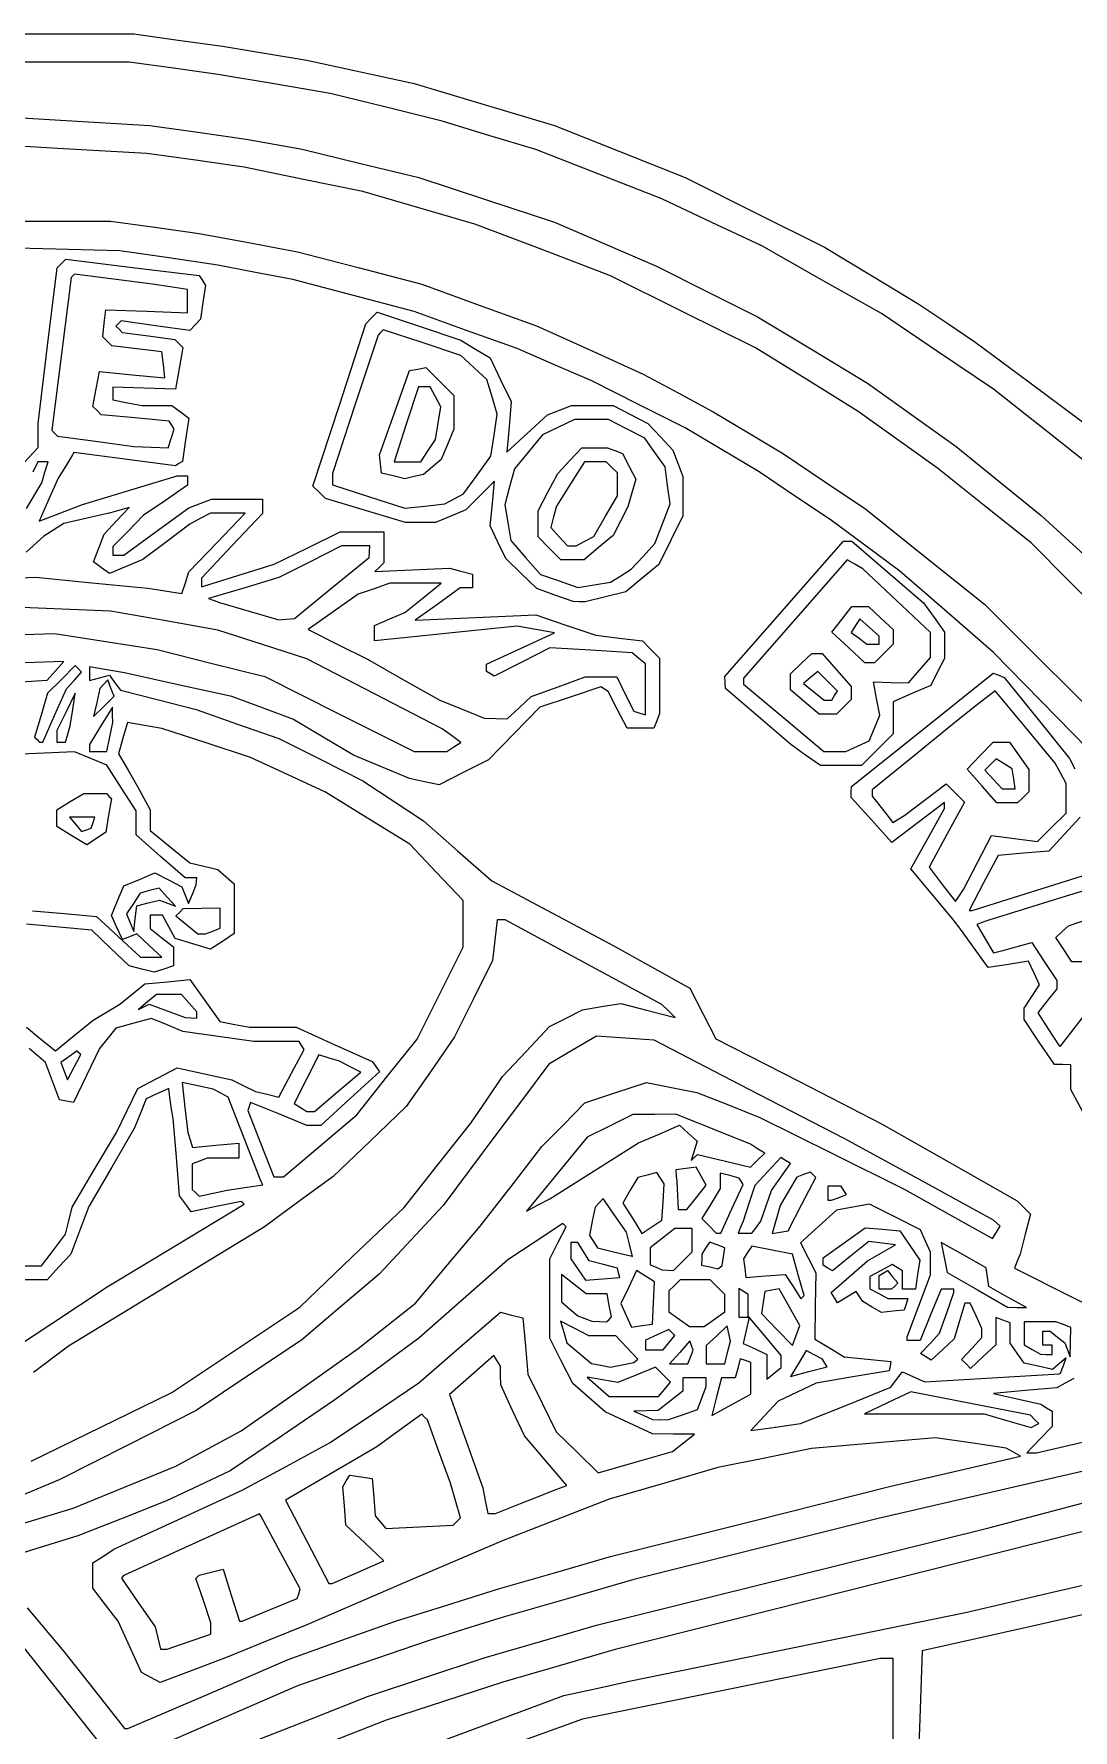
# Model space of a CAD drawing. Extents: x 6 to 570, y 20 to 823.
# Drawn here: x 294.1 to 445.4, y 412.7 to 659.6 of the extents above; entities that cross this region are included whole.
import ezdxf

# ---------------------------------------------------------------- set-up
doc = ezdxf.new("R2010")
doc.units = 0
doc.layers.add('Layer_1', color=7, linetype='CONTINUOUS')

msp = doc.modelspace()

# ---------------------------------------------------------------- linework, layer by layer
at = {"layer": 'Layer_1', "color": 7}
for points in [[(286.854481, 659.595566), (308.624536, 659.588066), (315.087496, 658.700486), (321.550546, 657.812921), (327.673381, 656.802326), (333.796216, 655.791731), (341.619781, 654.075056), (349.443429, 652.358389), (359.648154, 649.309571), (369.852879, 646.260754), (379.377264, 642.477836), (388.901724, 638.694911), (399.036144, 633.625114), (409.170481, 628.555324), (416.043961, 624.416119), (422.917449, 620.276906), (426.999339, 617.537299), (431.081229, 614.797691), (438.904876, 608.977181), (446.728524, 603.156671)], [(450.815355, 594.387896), (442.311442, 601.132166), (433.807455, 607.876436), (425.643675, 613.388726), (417.479895, 618.901024), (408.757912, 623.827286), (400.035922, 628.753556), (392.770477, 632.168081), (385.505115, 635.582599), (376.320862, 639.169181), (367.136617, 642.755779), (360.333442, 644.833751), (353.530342, 646.911716), (345.366562, 648.930191), (337.2027, 650.948651), (329.03892, 652.329866), (320.87514, 653.711074), (314.41218, 654.600649), (307.949212, 655.490224), (285.83895, 655.470949)], [(286.627687, 647.727851), (298.789545, 647.005654), (310.95141, 646.283441), (317.954505, 645.292121), (324.957517, 644.300809), (329.039407, 643.552976), (333.121297, 642.805136), (341.625285, 640.751141), (350.129197, 638.697146), (359.99379, 635.438299), (369.858382, 632.179444), (377.283967, 628.988524), (384.709635, 625.797611), (392.061135, 622.110701), (399.412627, 618.423784), (407.425995, 613.595404), (415.43943, 608.767031), (421.90344, 604.156699), (428.367367, 599.546374), (434.54814, 594.524179), (440.72883, 589.501984), (447.050692, 583.719304)], [(450.477442, 574.238299), (439.250557, 585.507919), (432.447375, 590.940881), (425.6442, 596.373844), (419.86158, 600.520609), (414.07887, 604.667374), (406.595437, 609.279896), (399.111922, 613.892419), (388.567065, 619.140971), (378.022207, 624.389516), (368.157615, 628.153796), (358.293022, 631.918084), (350.126347, 634.283831), (341.959755, 636.649586), (333.32415, 638.428639), (324.68862, 640.207699), (317.615062, 641.200639), (310.541497, 642.193594), (298.369432, 642.889924), (286.197285, 643.586336)], [(284.824227, 632.324374), (305.233669, 632.362099), (311.696637, 631.467296), (318.159687, 630.572494), (325.302994, 629.238664), (332.446302, 627.904826), (341.491219, 625.534136), (350.536137, 623.163469), (358.892922, 620.134234), (367.249789, 617.104991), (375.019684, 613.600909), (382.789579, 610.096834), (387.891942, 607.337486), (392.994304, 604.578131), (398.096667, 601.528579), (403.199029, 598.479019), (409.196997, 594.452936), (415.194964, 590.426831), (423.823819, 583.510774), (432.452599, 576.594716), (440.689819, 568.421711), (448.927039, 560.248714)], [(447.587767, 555.494066), (440.697652, 562.522744), (433.807537, 569.551406), (426.97302, 575.489441), (420.13851, 581.427469), (415.067565, 585.170134), (409.996537, 588.912791), (404.83359, 592.389664), (399.67056, 595.866544), (394.28865, 599.054554), (388.906747, 602.242549), (382.103647, 605.665841), (375.300472, 609.089134), (369.857985, 611.439559), (364.415407, 613.789984), (356.931967, 616.489969), (349.448535, 619.189954), (340.604407, 621.512786), (331.760287, 623.835619), (326.317792, 624.883616), (320.875305, 625.931621), (313.731997, 626.989031), (306.58869, 628.046449), (291.621735, 628.430051)], [(291.33006, 595.819886), (294.684435, 599.392271), (294.684435, 601.133621), (294.684435, 602.874994), (296.071072, 614.211506), (297.45771, 625.548034), (298.09089, 626.181049), (298.724062, 626.814064), (308.437515, 625.617611), (318.15096, 624.421144), (318.602542, 623.690344), (319.054125, 622.959536), (318.689325, 620.520056), (318.324525, 618.080561), (317.55957, 617.259694), (316.794622, 616.438819), (311.793825, 617.134511), (306.793027, 617.830204), (306.408135, 617.445154), (306.02325, 617.060104), (306.47724, 616.606031), (306.93123, 616.151966), (310.761937, 615.632089), (314.592652, 615.112204), (315.172792, 614.531906), (315.752932, 613.951601), (315.2202, 610.913734), (314.687467, 607.875866), (310.12812, 608.024921), (305.568862, 608.173894), (305.568862, 607.259539), (305.568862, 606.345169), (307.69482, 605.919941), (309.820777, 605.494721), (311.98683, 605.494721), (314.152883, 605.494721), (315.397215, 604.584836), (316.641548, 603.674966), (316.168275, 600.518809), (315.695002, 597.362659), (315.193605, 597.052579), (314.692208, 596.742499), (307.293375, 597.714236), (299.894633, 598.685966), (299.80464, 598.518679), (299.71464, 598.351384), (298.66179, 596.650594), (297.609015, 594.949811), (296.225348, 591.810169), (294.841688, 588.670526), (297.994305, 589.894849), (301.146923, 591.119171), (308.04234, 593.204569), (314.937765, 595.289966), (315.695483, 595.289966), (316.454003, 595.289966), (316.454003, 594.595639), (316.454003, 593.901319), (313.222485, 591.704314), (309.991043, 589.507309), (307.77999, 587.247844), (305.568938, 584.988386), (305.568938, 584.356496), (305.568938, 583.724606), (306.363623, 583.724606), (307.158308, 583.724606), (311.884298, 587.172814), (316.61037, 590.621014), (318.277035, 591.254674), (319.943782, 591.888326), (323.641185, 591.888326), (327.33867, 591.888326), (327.33867, 590.840929), (327.33867, 589.793524), (322.916573, 585.085174), (318.49455, 580.376831), (318.49455, 579.741806), (318.49455, 579.106781), (323.76702, 580.761004), (329.039408, 582.415219), (333.85242, 584.770639), (338.665358, 587.126044), (341.846093, 587.126044), (345.026835, 587.126044), (345.026835, 584.881009), (345.026835, 582.635966), (344.376788, 581.986001), (343.726733, 581.336029), (349.144725, 581.582074), (354.562628, 581.828111), (356.257658, 581.402726), (357.95268, 580.977341), (357.95268, 579.969829), (357.95268, 578.962316), (357.051938, 578.962316), (356.151187, 578.962316), (352.865265, 576.626104), (349.579342, 574.289876), (358.358145, 574.665769), (367.136932, 575.041654), (371.502547, 573.554869), (375.868163, 572.068069), (379.263525, 571.665904), (382.658963, 571.263746), (383.912138, 570.010616), (385.16523, 568.757471), (385.16523, 564.731224), (385.16523, 560.704976), (384.75222, 559.628861), (384.33921, 558.552746), (382.384882, 558.552746), (380.430555, 558.552746), (379.065855, 561.227846), (377.701072, 563.902946), (377.152267, 564.242359), (376.603462, 564.581764), (372.168262, 563.089181), (367.73307, 561.596599), (364.002397, 557.775379), (360.27165, 553.954159), (356.67267, 552.130406), (353.073705, 550.306661), (350.92131, 550.766036), (348.768915, 551.225411), (344.687025, 552.923959), (340.605135, 554.622506), (336.183112, 557.239054), (331.761015, 559.855601), (327.338992, 561.514204), (322.91697, 563.172821), (315.093322, 564.881411), (307.269675, 566.590001), (304.71849, 567.024296), (302.167312, 567.458606), (302.167312, 566.470991), (302.167312, 565.483384), (303.629722, 565.865786), (305.09205, 566.248181), (305.88111, 565.169419), (306.67017, 564.090649), (312.195022, 562.680041), (317.719875, 561.269419), (323.72025, 559.151869), (329.720632, 557.034319), (335.843467, 553.974191), (341.966295, 550.914071), (346.388317, 547.989356), (350.81034, 545.064634), (355.771365, 540.696754), (360.732307, 536.328866), (369.572332, 531.623524), (378.412275, 526.918174), (384.000285, 523.822474), (389.588295, 520.726766), (391.480507, 517.024249), (393.37272, 513.321739), (405.42699, 507.157009), (417.48126, 500.992271), (427.345777, 495.377066), (437.21037, 489.761861), (438.202875, 488.784656), (439.195305, 487.807451), (438.419107, 484.912421), (437.642902, 482.017384), (437.245162, 480.985931), (436.847415, 479.954471), (445.246627, 475.752836), (453.645757, 471.551194)], [(293.00709, 590.530144), (295.243688, 594.271879), (295.688843, 595.802584), (296.13399, 597.333296), (295.393147, 597.333296), (294.652298, 597.333296), (293.91627, 595.802584)], [(283.797202, 580.089619), (294.34206, 580.511381), (302.50584, 579.713651), (310.66962, 578.915914), (313.150972, 578.524436), (315.632242, 578.132959), (316.138462, 579.728636), (316.644682, 581.324314), (320.73798, 585.587089), (324.831285, 589.849864), (322.297695, 589.849864), (319.76403, 589.849864), (318.278002, 589.058479), (316.79205, 588.267086), (313.359802, 585.680479), (309.927645, 583.093864), (307.497795, 582.078596), (305.067862, 581.063336), (303.916575, 581.905181), (302.765295, 582.747041), (303.52944, 584.767759), (304.292782, 586.788491), (306.120397, 588.740149), (307.947922, 590.691806), (306.587325, 590.301611), (305.22672, 589.911424), (301.825087, 589.115291), (298.423545, 588.319166), (296.965635, 587.415769), (295.507808, 586.512349), (292.943287, 584.162989)], [(286.518893, 571.994059), (297.063743, 572.328559), (304.547183, 571.158476), (312.030698, 569.988386), (319.85427, 568.037074), (327.677918, 566.085761), (338.562983, 560.614991), (349.447973, 555.144214), (351.829125, 555.158689), (354.210203, 555.173164), (355.227383, 555.816221), (356.244555, 556.459286), (354.887168, 557.468074), (353.529855, 558.476861), (343.665345, 563.553146), (333.800753, 568.629431), (327.337785, 570.718166), (320.874743, 572.806894), (313.05117, 574.201534), (305.227523, 575.596166), (294.682665, 576.016646), (284.137733, 576.437126)], [(447.478087, 501.465814), (445.032487, 505.944356), (445.032487, 507.758734), (445.032487, 509.573096), (443.84199, 509.590796), (442.65141, 509.608496), (440.440365, 512.869976), (438.229395, 516.131456), (438.229395, 516.958264), (438.229395, 517.785064), (439.34637, 519.489791), (440.463345, 521.194511), (439.682317, 522.908501), (438.901297, 524.622484), (435.94812, 524.179661), (432.995017, 523.736839), (430.87476, 526.689799), (428.75451, 529.642766), (428.208915, 530.323106), (427.663327, 531.003446), (424.705237, 534.540919), (421.747155, 538.078384), (424.205932, 542.475086), (426.66471, 546.871781), (426.66471, 547.293544), (426.66471, 547.715314), (422.830222, 544.820261), (418.995735, 541.925194), (416.027047, 545.204186), (413.058352, 548.483186), (413.082502, 549.267746), (413.106577, 550.052306), (423.43287, 558.309791), (433.75917, 566.567269), (434.558677, 566.260399), (435.358177, 565.953536), (440.105782, 560.043866), (444.853312, 554.134196), (445.625497, 552.648214)], [(292.977862, 515.047549), (295.101172, 513.311239), (297.224392, 511.574929), (299.954677, 513.805474), (302.68497, 516.036019), (304.63455, 517.201361), (306.584137, 518.366689), (308.40435, 519.847534), (310.224487, 521.328371), (313.510732, 521.644159), (316.796977, 521.959939), (318.98199, 518.917346), (321.16701, 515.874761), (323.31498, 515.445199), (325.463115, 515.015636), (328.864102, 515.015636), (332.26509, 515.015636), (337.793235, 512.532086), (343.321388, 510.048529), (343.847692, 509.300614), (344.373997, 508.552691), (340.120312, 504.640886), (335.866635, 500.729066), (334.83162, 500.732816), (333.796597, 500.736566), (329.714707, 502.402886), (325.632817, 504.069214), (325.42953, 503.491639), (325.226242, 502.914071), (327.1068, 498.080464), (328.987282, 493.246864), (329.691165, 493.253614), (329.693467, 493.252091), (330.397357, 493.258841), (335.742383, 497.767976), (341.087333, 502.277096), (345.47142, 507.795814), (349.855515, 513.314516), (353.222512, 520.009181), (356.58951, 526.703839), (356.58951, 530.094289), (356.58951, 533.484769), (352.691062, 537.571916), (348.79254, 541.659049), (342.656363, 545.461564), (336.520193, 549.264079), (331.077697, 551.784506), (325.635202, 554.304926), (319.17216, 556.401056), (312.709192, 558.497194), (310.195297, 558.935194), (307.68132, 559.373194), (307.048942, 557.093449), (306.41658, 554.813704), (307.795582, 552.432604), (309.174502, 550.051504), (310.087065, 548.350714), (310.999537, 546.649924), (311.003287, 545.164759), (311.007037, 543.679601), (313.90149, 541.307816), (316.795935, 538.936039), (318.833745, 538.449671), (320.871555, 537.963296), (322.062127, 536.928754), (323.252707, 535.894211), (323.252707, 532.273609), (323.252707, 528.653006), (321.52104, 527.518399), (319.789447, 526.383791), (317.218507, 527.154049), (314.647635, 527.924306), (313.732822, 529.633594), (312.818017, 531.342874), (311.912445, 531.342874), (311.006962, 531.342874), (311.006962, 530.371789), (311.006962, 529.400689), (312.707775, 528.062846), (314.408587, 526.725011), (314.408587, 525.338059), (314.408587, 523.951114), (312.998812, 523.503709), (311.589112, 523.056311), (309.767287, 523.502906), (307.945545, 523.949501), (305.224335, 526.543661), (302.50305, 529.137836), (297.74082, 529.595201), (292.978665, 530.052566)], [(293.886173, 531.980126), (298.535273, 531.562864), (303.184365, 531.145586), (306.386723, 528.181549), (309.589073, 525.217504), (311.141963, 525.217504), (312.694845, 525.217504), (310.868198, 526.911259), (309.041633, 528.604991), (307.999628, 528.205159), (306.957705, 527.805326), (306.16623, 529.542184), (305.374763, 531.279034), (306.267555, 533.434316), (307.160273, 535.589599), (309.43311, 536.539249), (311.705955, 537.488891), (313.655535, 536.480719), (315.605123, 535.472554), (316.100895, 534.256841), (316.596668, 533.041129), (317.15592, 534.401756), (317.715165, 535.762391), (317.76339, 536.272631), (317.811615, 536.782864), (316.948635, 536.782864), (316.086533, 536.782864), (312.52653, 539.897164), (308.96661, 543.011329), (308.96661, 544.769876), (308.96661, 546.528431), (306.836798, 549.847496), (304.706903, 553.166569), (302.358848, 554.147659), (300.010718, 555.128756), (294.454043, 554.881354), (288.897293, 554.633951)], [(446.397682, 545.610281), (444.1287, 543.134359), (441.859627, 540.658436), (438.154432, 540.351169), (434.449237, 540.043901), (432.34626, 536.033929), (430.243282, 532.023964), (430.465852, 532.023964), (430.68843, 532.023964), (442.5648, 535.765699), (454.441177, 539.507434)], [(453.098565, 536.791519), (443.112158, 533.712364), (433.125825, 530.633224), (432.233753, 530.313341), (431.34177, 529.993459), (432.56955, 527.914976), (433.79733, 525.836479), (435.162352, 526.203529), (436.527375, 526.570496), (437.936272, 526.963421), (439.34508, 527.356421), (441.167715, 524.602264), (442.990342, 521.848106), (442.990342, 521.244979), (442.990342, 520.641859), (441.603862, 518.879231), (440.217382, 517.116596), (441.77397, 514.714016), (443.33055, 512.311429), (443.443845, 512.303404), (443.44473, 512.302489), (443.558025, 512.294464), (450.529463, 521.308639)], [(293.656305, 451.853149), (303.897435, 456.854944), (314.138475, 461.856739), (323.473147, 468.084446), (332.807737, 474.312161), (340.3872, 481.562839), (347.966737, 488.813516), (352.827802, 494.936351), (357.688867, 501.059186), (359.996175, 504.460759), (362.303407, 507.862331), (365.732677, 511.504564), (369.161947, 515.146774), (371.547765, 516.355316), (373.9335, 517.563851), (376.73514, 518.030134), (379.536697, 518.496499), (383.478052, 517.467274), (387.419407, 516.438049), (386.459115, 517.393564), (385.49883, 518.349079), (374.10489, 524.500984), (362.710957, 530.652889), (362.117955, 530.652889), (361.52496, 530.652889), (361.192297, 527.698054), (360.859642, 524.743204), (358.078897, 519.187369), (355.29807, 513.631534), (351.793987, 508.562674), (348.289912, 503.493814), (342.969397, 498.410621), (337.648875, 493.327429), (332.661015, 489.653951), (327.673237, 485.980489), (313.386622, 477.286099), (299.100007, 468.591724), (293.997645, 464.783531)], [(292.340963, 480.316661), (295.20303, 480.316661), (296.94828, 482.604784), (298.69353, 484.892906), (299.160375, 486.856759), (299.62722, 488.820604), (302.872485, 494.263121), (306.117743, 499.705639), (307.665008, 502.906661), (309.21219, 506.107676), (312.07248, 507.625031), (314.932703, 509.142401), (318.924915, 508.256389), (322.917135, 507.370391), (324.617947, 506.524826), (326.31876, 505.679269), (328.019497, 505.273729), (329.72031, 504.868189), (331.570095, 508.338724), (333.419962, 511.809244), (333.060787, 512.390516), (332.70162, 512.971781), (329.389417, 512.971781), (326.077222, 512.971781), (320.920222, 513.689081), (315.763297, 514.406306), (313.479772, 515.360449), (311.196165, 516.314584), (308.610915, 515.600734), (306.025665, 514.886884), (304.827772, 513.419066), (303.629805, 511.951241), (301.741927, 508.015811), (299.853975, 504.080381), (298.826512, 504.278291), (297.79905, 504.476194), (296.771422, 507.176149), (295.743803, 509.876104), (293.404103, 511.934171)], [(291.634807, 442.571299), (299.779305, 445.039481), (307.262737, 448.092701), (314.74626, 451.145869), (319.508407, 453.718121), (324.270645, 456.290374), (332.77455, 462.272501), (341.278545, 468.254629), (345.456937, 471.560629), (349.635247, 474.866636), (354.349185, 480.479209), (359.063047, 486.091781), (363.539302, 491.874454), (368.015482, 497.657134), (371.16336, 500.839391), (374.311237, 504.021649), (378.786615, 505.510969), (383.261985, 507.000281), (386.925802, 506.264494), (390.589702, 505.528714), (395.187607, 503.716654), (399.785602, 501.904579), (410.33046, 496.656589), (420.875392, 491.408591), (427.2654, 487.846766), (433.655482, 484.284941), (434.210715, 485.182699), (434.765947, 486.080441), (434.28384, 486.515066), (433.801725, 486.949691), (422.91666, 492.896906), (412.03167, 498.844121), (398.210137, 505.986176), (384.388605, 513.128216), (380.181765, 513.425201), (375.974932, 513.722186), (372.512632, 511.691141), (369.05034, 509.660119), (365.1993, 504.509051), (361.348185, 499.358156), (357.499312, 494.209984), (353.650447, 489.061811), (349.002795, 484.085164), (344.35515, 479.108509), (338.688712, 474.297746), (333.0222, 469.486984), (325.372755, 464.376244), (317.723385, 459.265496), (307.73103, 454.208464), (297.738757, 449.151424), (290.935582, 446.299399)], [(288.900525, 466.810789), (296.822685, 472.029529), (304.744928, 477.248276), (314.72772, 483.267701), (324.710512, 489.287119), (324.49356, 489.486634), (324.276608, 489.686149), (320.63457, 488.931079), (316.99245, 488.176009), (316.139828, 489.342034), (315.287213, 490.508066), (314.82519, 496.123886), (314.36316, 501.739699), (314.134163, 503.100334), (313.905157, 504.460961), (313.818375, 505.296769), (313.731593, 506.132576), (312.076823, 505.378631), (310.42197, 504.624686), (309.579398, 502.501916), (308.736742, 500.379139), (305.40414, 494.665504), (302.07153, 488.951869), (300.769905, 485.481251), (299.468205, 482.010634), (297.728258, 480.139774), (295.988393, 478.268899), (292.481498, 478.268899)], [(293.107448, 430.547614), (298.433993, 424.190794), (302.85135, 418.579639), (307.268708, 412.968491), (307.518608, 412.966991), (307.519245, 412.959979), (307.769145, 412.958479), (319.424467, 417.988204), (331.07979, 423.017929), (338.903355, 425.803496), (346.727003, 428.589064), (354.210442, 430.934149), (361.693965, 433.279144), (369.857737, 435.637076), (378.021517, 437.994934), (398.430967, 443.104361), (418.840417, 448.213796), (428.278665, 450.411319), (437.716905, 452.608879), (436.684702, 453.186529), (435.652582, 453.764179), (430.504658, 454.529854), (425.356815, 455.295529), (416.315918, 454.502614), (407.275013, 453.709699), (400.471913, 452.335099), (393.668738, 450.960499), (385.752765, 448.645564), (377.836793, 446.330584), (370.105545, 443.335774), (362.374223, 440.340971), (348.087608, 434.202709), (333.800993, 428.064371), (328.018373, 425.713181), (322.235663, 423.361916), (317.342138, 421.517111), (312.448613, 419.672306), (311.100788, 420.393874), (309.752955, 421.115434), (308.042745, 424.850921), (306.33261, 428.586416), (304.504598, 430.982996), (302.676585, 433.379666), (302.676585, 435.218359), (302.676585, 437.057059), (304.18632, 438.059456), (305.69598, 439.061846), (315.04053, 443.350969), (324.385088, 447.640001), (330.793815, 451.106141), (337.202625, 454.572274), (343.665585, 458.912936), (350.128553, 463.253599), (356.063768, 468.397654), (361.9989, 473.541701), (363.627398, 473.132951), (365.25597, 472.724201), (365.628, 468.621604), (366.00003, 464.519014), (368.062515, 460.338949), (370.12491, 456.158891), (373.17837, 453.169564), (376.231755, 450.180251), (381.632228, 451.740731), (387.032693, 453.301226), (388.64994, 454.544854), (390.267188, 455.788474), (387.20577, 455.810149), (384.144353, 455.831824), (380.69829, 457.436486), (377.252228, 459.041141), (374.89767, 461.108524), (372.54303, 463.175891), (370.86021, 466.470446), (369.17748, 469.764904), (369.17748, 475.554964), (369.17748, 481.337636), (370.370948, 483.659096), (371.564423, 485.980564), (371.331398, 486.213424), (371.09838, 486.446284), (367.076273, 483.813859), (363.05424, 481.181434), (356.591198, 475.476896), (350.128148, 469.772359), (344.005395, 465.289219), (337.88256, 460.806071), (330.267263, 455.625881), (322.652055, 450.445691), (318.021593, 448.279166), (313.39122, 446.112551), (306.92826, 443.555104), (300.46521, 440.997574), (294.342375, 439.121351), (288.21954, 437.245204)], [(445.4676, 463.898554), (444.225915, 463.234046), (442.984155, 462.569449), (438.395805, 462.138844), (433.807372, 461.708239), (437.233267, 460.934441), (440.659162, 460.160651), (441.485265, 459.650096), (442.31136, 459.139534), (442.31136, 458.026361), (442.31136, 456.913189), (440.483272, 455.005099), (438.655177, 453.097009), (439.35987, 453.097009), (440.064555, 453.097009), (451.552342, 455.771704)], [(461.699137, 453.840184), (439.248742, 448.668401), (416.798347, 443.496656), (399.110182, 439.071829), (381.422025, 434.647076), (371.897557, 431.911729), (362.37318, 429.176374), (356.930685, 427.452499), (351.488115, 425.728624), (341.96373, 422.453554), (332.439345, 419.178484), (320.59881, 414.027506), (308.758357, 408.876529)], [(326.995785, 411.446389), (334.819357, 414.530944), (342.643005, 417.615581), (351.146917, 420.423169), (359.650905, 423.230756), (367.814685, 425.616409), (375.978465, 428.002061), (404.551695, 435.087836), (433.124917, 442.173611), (451.662405, 447.067219), (470.199892, 451.960924), (470.485942, 451.674949), (470.772, 451.388981), (471.202687, 449.672989), (471.633375, 447.956959), (464.624895, 446.162134), (457.616497, 444.367309), (418.158202, 434.416016), (378.699907, 424.464716), (370.536135, 422.082281), (362.372355, 419.699756), (353.868442, 416.939261), (345.364447, 414.178759), (335.84007, 410.432501)], [(349.108965, 409.546504), (371.219227, 417.785014), (375.981458, 418.809746), (380.743613, 419.834471), (405.234952, 424.845716), (429.726285, 429.856961), (442.992427, 432.939671), (456.25857, 436.022299)], [(455.50725, 431.485264), (439.448873, 427.885091), (423.390495, 424.284986), (422.994353, 413.009246), (422.598218, 401.733514)], [(305.22672, 408.887029), (298.083412, 417.869201), (290.940105, 426.851366)], [(419.180228, 404.886026), (419.180228, 414.030101), (419.180228, 423.174184), (418.243403, 423.174184), (417.306495, 423.174184), (395.6229, 418.759151), (373.939305, 414.344036), (364.1619, 410.765396)]]:
    msp.add_lwpolyline(points, dxfattribs=at)
for points in [[(311.131965, 599.464046), (313.637258, 599.372051), (314.067142, 600.726589), (314.497028, 602.081126), (314.134642, 602.667859), (313.77225, 603.254591), (308.833327, 603.713644), (303.89448, 604.172696), (303.283807, 604.782971), (302.673127, 605.393321), (303.146408, 607.918436), (303.620482, 610.443559), (308.38038, 610.001141), (313.140367, 609.558724), (312.924217, 611.438629), (312.708067, 613.318519), (309.066105, 613.763029), (305.42415, 614.207539), (304.76124, 614.870689), (304.098337, 615.533914), (304.321717, 617.487649), (304.54509, 619.441399), (310.497825, 619.222759), (316.450635, 619.004119), (316.450635, 620.693554), (316.450635, 622.383071), (313.89945, 622.770454), (311.348272, 623.157911), (305.664397, 623.892971), (299.980612, 624.628031), (299.74839, 624.395494), (299.516175, 624.162956), (298.091047, 613.042879), (296.665837, 601.922794), (297.082065, 601.497814), (297.498285, 601.072834), (303.063, 600.314464), (308.627707, 599.556101)], [(373.46547, 576.953839), (372.576217, 576.983539), (369.939863, 577.923281), (367.303425, 578.863001), (365.033798, 581.062826), (362.76417, 583.262636), (361.640123, 585.631504), (360.516, 588.000356), (360.82857, 591.253594), (361.14114, 594.506839), (359.0556, 592.421291), (356.97006, 590.335744), (354.76029, 589.412456), (352.55061, 588.489169), (350.352818, 588.489169), (348.155025, 588.489169), (342.337283, 590.246231), (336.519465, 592.003286), (335.602733, 592.888039), (334.685993, 593.772791), (338.55198, 605.587676), (342.417878, 617.402561), (343.23522, 618.253444), (344.052488, 619.104326), (350.150573, 617.058131), (356.248575, 615.011921), (358.36674, 613.722536), (360.484905, 612.433144), (362.019225, 609.263711), (363.55347, 606.094271), (363.24813, 602.414156), (362.94279, 598.734034), (365.893725, 601.454044), (368.844578, 604.174061), (370.584443, 604.835524), (372.324233, 605.496979), (375.368535, 605.496979), (378.412755, 605.496979), (380.936775, 604.198654), (383.460878, 602.900336), (385.288493, 600.967159), (387.116018, 599.033996), (387.839993, 597.118841), (388.563158, 595.203679), (388.563158, 592.320124), (388.563158, 589.436576), (386.80104, 585.900349), (385.038833, 582.364136), (382.637033, 580.384346), (380.235225, 578.404564), (377.294813, 577.664119), (374.354408, 576.923756), (373.465073, 576.953456)], [(351.003585, 590.882299), (353.922382, 591.192064), (355.276957, 591.916999), (356.631458, 592.641934), (358.61784, 595.383986), (360.604147, 598.126031), (361.065367, 601.199014), (361.525785, 604.271989), (360.773685, 606.783709), (360.021592, 609.295429), (358.135567, 611.053729), (356.24946, 612.812006), (350.593793, 614.667364), (344.93796, 616.522706), (344.561917, 616.146499), (344.185867, 615.770291), (340.869172, 605.701429), (337.552395, 595.632559), (337.547145, 594.802646), (337.541895, 593.972719), (342.814282, 592.272581), (348.086745, 590.572429), (351.005542, 590.882194)], [(349.445482, 595.172149), (348.084877, 594.859901), (346.384065, 595.274119), (344.683245, 595.688336), (344.545042, 597.021071), (344.406832, 598.353814), (346.58631, 604.472569), (348.765862, 610.591316), (349.958445, 610.815739), (351.151035, 611.040161), (353.18997, 609.001271), (355.228822, 606.962374), (355.228822, 604.507091), (355.228822, 602.051809), (354.302287, 599.862641), (353.375662, 597.673459), (352.091235, 596.578856), (350.806807, 595.484246)], [(348.470242, 597.333431), (350.434613, 597.333431), (351.501847, 598.962259), (352.56909, 600.591094), (352.95237, 602.950849), (353.33565, 605.310596), (352.55784, 606.764539), (351.78003, 608.218474), (350.927895, 608.218474), (350.075685, 608.218474), (348.291465, 602.775949), (346.507245, 597.333431)], [(375.637635, 579.412406), (378.018705, 579.797936), (379.516313, 580.736051), (381.013913, 581.674151), (382.75563, 583.551019), (384.49734, 585.427894), (385.600335, 588.313714), (386.703247, 591.199534), (386.341665, 593.894456), (385.980082, 596.589379), (384.493485, 598.677604), (383.006565, 600.765814), (380.369647, 602.111044), (377.732812, 603.456266), (375.257325, 603.456266), (372.781837, 603.456266), (370.44447, 602.347076), (368.107027, 601.237894), (366.072832, 598.775426), (364.03872, 596.312959), (363.328402, 593.685161), (362.618092, 591.057356), (363.05601, 588.467621), (363.493927, 585.877879), (365.654437, 583.406711), (367.814947, 580.935544), (370.536157, 579.981206), (373.257442, 579.026861)], [(372.49305, 583.046816), (370.81353, 583.046816), (369.14373, 584.716691), (367.473855, 586.386544), (367.473855, 588.298414), (367.473855, 590.210276), (368.90412, 592.921466), (370.334393, 595.632641), (372.09282, 597.503516), (373.85124, 599.374376), (375.709223, 599.374376), (377.567288, 599.374376), (378.668513, 598.951804), (379.76982, 598.529231), (380.7408, 596.651524), (381.711855, 594.773831), (381.14055, 592.782416), (380.569245, 590.791001), (379.488345, 588.700759), (378.40737, 586.610509), (376.28985, 584.828689), (374.172248, 583.046869)], [(372.386183, 585.087761), (373.005697, 585.087761), (374.30025, 585.780559), (375.594803, 586.473356), (377.31699, 589.411961), (379.039095, 592.350566), (379.039095, 594.025594), (379.039095, 595.700621), (378.22272, 596.516996), (377.406345, 597.333379), (375.82662, 597.333379), (374.246895, 597.333379), (372.19398, 594.101876), (370.140983, 590.870389), (369.747255, 589.312264), (369.353528, 587.754139), (370.560098, 586.420924), (371.766668, 585.087709)], [(330.868785, 574.435406), (332.020868, 574.540586), (337.4571, 578.962631), (342.8934, 583.384676), (342.941625, 584.235071), (342.98985, 585.085466), (340.931865, 585.085466), (338.87397, 585.085466), (334.298798, 582.782726), (329.723708, 580.479986), (324.621345, 578.944744), (319.518982, 577.409494), (320.315272, 577.126819), (321.112365, 576.844136), (325.417957, 575.587256), (329.723625, 574.330376)], [(411.572242, 553.112966), (408.59367, 553.112966), (406.432837, 554.643671), (404.272012, 556.174384), (399.520785, 560.256274), (394.76964, 564.338164), (394.72944, 565.210886), (394.68924, 566.083631), (403.31721, 575.925851), (411.945187, 585.768079), (412.555057, 585.768079), (413.164935, 585.768079), (418.383645, 581.278391), (423.602272, 576.788696), (425.132985, 574.664516), (426.66369, 572.540329), (426.66369, 570.616481), (426.66369, 568.692634), (425.653507, 566.739251), (424.6434, 564.785884), (421.911825, 563.580701), (419.180175, 562.375519), (419.180175, 560.057314), (419.180175, 557.739101), (416.86716, 555.426026), (414.554055, 553.112966)], [(410.69793, 555.153911), (412.309793, 555.153911), (413.99655, 555.922474), (415.683382, 556.691044), (416.45637, 558.557816), (417.229358, 560.424589), (416.769743, 562.873624), (416.310127, 565.322644), (418.87047, 565.226381), (421.430887, 565.130119), (423.024757, 566.983099), (424.61862, 568.836071), (424.61862, 570.658541), (424.61862, 572.481004), (419.686282, 577.122956), (414.754028, 581.764916), (413.61078, 582.404434), (412.467525, 583.044041), (404.93676, 574.445119), (397.405995, 565.846204), (397.405995, 565.410049), (397.405995, 564.973901), (403.245592, 560.063891), (409.085265, 555.153881)], [(361.314135, 559.950866), (362.977665, 559.913891), (364.715685, 561.530816), (366.453697, 563.147734), (370.39104, 564.592234), (374.328375, 566.036726), (376.627972, 566.036726), (378.927487, 566.036726), (380.174077, 563.522591), (381.42066, 561.008464), (382.271025, 560.744666), (383.121472, 560.480869), (383.121472, 564.195994), (383.121472, 567.911126), (382.152105, 568.715599), (381.182738, 569.520079), (375.178898, 569.885839), (369.17499, 570.251606), (365.133675, 568.184096), (361.092368, 566.116594), (360.541148, 566.457049), (359.990738, 566.797496), (359.990738, 567.336986), (359.990738, 567.876469), (364.922993, 570.164404), (369.855248, 572.452324), (367.134045, 572.935324), (364.412753, 573.418316), (358.289918, 572.780164), (352.167083, 572.142004), (347.915093, 571.712359), (343.663178, 571.282714), (343.663178, 572.392099), (343.663178, 573.501821), (345.874148, 574.444466), (348.085193, 575.387104), (350.72991, 577.515011), (353.37462, 579.642911), (349.640895, 579.642911), (345.90717, 579.642911), (343.594553, 578.854414), (341.282018, 578.065916), (337.65348, 575.491369), (334.024853, 572.916821), (338.333738, 570.747799), (342.642705, 568.578769), (347.90352, 565.600091), (353.164335, 562.621414), (356.407433, 561.304691), (359.650523, 559.987969), (361.314135, 559.950994)], [(415.765905, 568.079884), (415.07568, 568.079884), (412.651373, 570.301609), (410.227065, 572.523326), (411.690278, 574.383499), (413.15349, 576.243664), (414.365363, 576.243664), (415.577318, 576.243664), (417.377445, 574.575371), (419.177573, 572.907071), (419.177573, 571.854109), (419.177573, 570.801154), (417.816893, 569.440526), (416.456288, 568.079884)], [(416.246408, 570.801154), (417.136875, 570.801154), (417.136875, 571.375991), (417.136875, 571.950829), (415.734645, 573.219769), (414.332497, 574.488709), (413.706555, 573.495296), (413.080612, 572.501876), (414.2184, 571.651474), (415.35627, 570.801086)], [(234.241935, 549.227224), (237.87417, 549.628339), (246.718298, 553.486061), (255.562418, 557.343776), (261.685253, 559.364471), (267.808087, 561.385166), (274.951395, 563.033126), (282.094695, 564.681079), (289.055288, 565.121404), (296.015955, 565.561736), (297.219068, 566.911189), (298.422255, 568.260641), (287.197058, 567.874144), (275.971868, 567.487654), (268.488345, 565.743919), (261.004912, 564.000191), (254.541945, 561.911441), (248.078895, 559.822684), (239.57499, 555.947231), (231.071078, 552.071794), (230.840467, 550.448921), (230.609857, 548.826041)], [(409.656165, 560.596429), (408.396322, 560.596429), (406.303148, 562.357684), (404.209973, 564.118954), (404.209973, 565.300511), (404.209973, 566.482084), (405.784553, 567.961301), (407.35914, 569.440526), (408.09516, 569.440526), (408.831187, 569.440526), (410.942602, 567.035741), (413.054017, 564.630971), (413.054017, 563.682761), (413.054017, 562.734559), (411.98493, 561.665494), (410.915842, 560.596429)], [(295.142602, 556.512341), (295.378035, 556.512341), (297.097815, 560.401024), (298.817595, 564.289721), (299.919705, 565.507564), (301.021815, 566.725406), (300.55095, 567.196594), (300.080085, 567.667774), (298.07763, 565.661719), (296.075168, 563.655664), (295.115445, 560.460139), (294.155723, 557.264629), (294.531772, 556.888504), (294.907815, 556.512371)], [(304.25655, 561.727984), (305.754555, 563.202034), (305.297348, 564.392929), (304.840148, 565.583809), (304.269645, 564.959794), (303.699143, 564.335779), (303.228285, 562.294834), (302.75742, 560.253889)], [(409.688303, 562.637374), (410.25318, 562.637374), (410.658158, 563.292881), (411.063127, 563.948396), (409.632142, 565.379366), (408.20115, 566.810321), (407.156332, 565.943216), (406.11159, 565.076111), (407.617387, 563.856754), (409.123267, 562.637396)], [(298.036245, 556.512341), (298.67103, 556.512341), (299.0061, 557.702899), (299.341162, 558.893441), (299.724443, 561.274549), (300.10773, 563.655649), (298.772677, 560.934386), (297.4377, 558.213131), (297.42165, 557.362736), (297.4056, 556.512334), (298.040385, 556.512334)], [(428.83719, 534.198604), (429.437422, 535.084616), (431.470575, 539.017166), (433.50372, 542.949724), (436.853925, 542.505296), (440.204048, 542.060869), (442.27617, 544.132999), (444.348292, 546.205114), (444.348292, 548.343146), (444.348292, 550.481149), (443.566462, 551.967131), (442.78464, 553.453121), (438.399742, 558.731989), (434.014845, 564.010856), (431.210715, 561.793406), (428.406667, 559.575956), (422.260605, 554.589221), (416.114632, 549.602494), (416.114632, 549.130024), (416.114632, 548.657636), (417.618022, 546.746374), (419.121405, 544.835104), (419.9991, 545.372426), (420.876862, 545.909741), (423.876487, 548.193559), (426.87612, 550.477399), (428.21253, 549.140929), (429.54903, 547.804466), (426.985635, 543.058519), (424.42224, 538.312564), (426.329077, 535.812544), (428.235997, 533.312501)], [(303.43953, 555.151774), (304.715115, 555.151774), (305.140178, 557.277761), (305.565248, 559.403741), (305.541098, 560.509256), (305.517023, 561.614764), (303.84096, 558.893501), (302.164897, 556.172246), (302.161147, 555.662014), (302.157398, 555.151774), (303.43299, 555.151774)], [(435.778973, 547.670441), (434.284747, 547.670441), (432.12327, 550.132189), (429.961875, 552.593929), (431.83995, 554.554234), (433.718025, 556.514539), (434.905065, 556.514539), (436.092105, 556.514539), (437.499075, 554.538649), (438.905962, 552.562759), (438.905962, 550.932979), (438.905962, 549.303191), (438.08958, 548.486816), (437.273205, 547.670441)], [(435.99753, 549.711386), (436.959908, 549.711386), (436.742153, 551.172611), (436.524398, 552.633836), (435.352545, 553.368334), (434.180693, 554.102839), (433.361655, 553.283809), (432.542633, 552.464779), (433.78857, 551.088071), (435.034433, 549.711364)], [(303.168338, 542.488451), (301.788937, 541.572971), (299.596687, 542.906134), (297.404437, 544.239304), (297.404437, 545.470399), (297.404437, 546.694354), (299.380297, 547.861511), (301.356157, 549.028661), (303.008677, 549.028661), (304.661205, 549.028661), (305.006715, 548.683069), (305.352233, 548.337476), (304.94967, 545.874251), (304.5471, 543.411034)], [(301.716052, 543.768934), (302.421547, 544.004201), (302.69073, 544.812079), (302.959905, 545.619949), (301.11912, 545.619949), (299.278335, 545.619949), (300.144045, 544.576826), (301.009762, 543.533696)], [(308.842087, 530.828651), (309.057428, 532.697846), (310.711643, 533.113031), (312.36585, 533.528209), (313.519785, 533.085386), (314.67372, 532.642564), (313.482668, 533.958679), (312.2916, 535.274786), (310.925858, 534.917614), (309.560033, 534.560449), (308.567925, 533.046326), (307.575817, 531.532204), (308.10132, 530.245789), (308.626823, 528.959381)], [(318.511268, 528.619286), (319.060867, 528.619286), (320.136945, 529.032214), (321.213105, 529.445149), (321.213105, 530.903074), (321.213188, 532.360991), (318.495435, 532.307966), (315.777765, 532.254941), (315.263505, 531.739241), (314.749253, 531.223541), (316.355333, 529.921474), (317.961412, 528.619406), (318.51102, 528.619406)], [(446.413583, 524.539736), (445.188375, 524.539736), (444.022463, 526.319119), (442.856558, 528.098509), (443.774175, 528.953426), (444.691718, 529.808359), (447.956108, 530.885696), (451.22049, 531.963026), (451.595738, 530.985926), (451.970978, 530.008826), (449.805165, 527.274281), (447.639353, 524.539736)], [(316.960785, 516.421556), (317.811233, 516.373331), (317.811233, 516.829969), (317.811233, 517.286614), (316.685257, 518.531029), (315.559365, 519.775144), (313.753935, 519.775144), (311.948422, 519.775144), (310.62783, 518.704219), (309.307245, 517.633301), (310.078627, 518.015531), (310.850002, 518.397686), (313.479772, 517.433569), (316.109535, 516.469436), (316.959907, 516.421211)], [(299.941958, 509.204179), (300.909803, 511.051354), (300.6366, 511.324309), (300.363405, 511.597271), (299.185523, 510.735956), (298.007558, 509.874634), (298.490482, 508.615796), (298.973392, 507.356944)], [(334.35687, 502.777699), (334.91532, 502.767274), (338.301443, 505.622524), (341.68764, 508.477759), (340.124302, 509.279434), (338.56098, 510.081109), (337.060155, 510.542411), (335.559338, 511.003714), (333.769815, 507.472234), (331.980293, 503.940746), (332.889563, 503.364386), (333.798825, 502.788019), (334.357268, 502.777594)], [(320.18757, 490.864871), (322.233255, 491.309614), (324.81015, 491.690164), (327.386962, 492.070714), (327.190905, 492.487901), (326.994847, 492.905089), (324.68199, 498.888416), (322.369132, 504.871744), (321.28044, 505.440956), (320.191747, 506.010251), (317.927025, 506.496709), (315.662377, 506.983159), (316.065742, 503.345674), (316.469115, 499.708174), (316.81302, 498.618814), (317.156925, 497.529446), (320.544817, 497.854954), (323.93262, 498.180454), (323.93262, 497.073431), (323.93262, 495.966401), (321.607147, 495.966401), (319.281682, 495.966401), (318.205605, 495.553474), (317.129527, 495.140546), (317.129527, 493.285774), (317.129527, 491.430994), (317.634945, 490.925501), (318.140355, 490.420001)], [(367.496512, 489.165701), (369.17499, 490.054361), (375.63795, 494.122324), (382.101, 498.190286), (385.08954, 499.476979), (388.077997, 500.763671), (389.351092, 499.611581), (390.624112, 498.459476), (390.190215, 497.042914), (389.755507, 495.626344), (390.222352, 496.065386), (390.689198, 496.504429), (394.5588, 495.596126), (398.428395, 494.687809), (399.448868, 495.691901), (400.46934, 496.695994), (399.448868, 497.349251), (398.428395, 498.002516), (392.985908, 500.181341), (387.543413, 502.360174), (384.416505, 502.347349), (381.28968, 502.334524), (377.970015, 500.681224), (374.650425, 499.027901), (370.234192, 493.652464), (365.817952, 488.277019), (367.49643, 489.165679)], [(384.055883, 485.982604), (385.50255, 486.938126), (385.680128, 489.581456), (385.857705, 492.224771), (385.315328, 493.049584), (384.773753, 493.874396), (383.385428, 493.511366), (381.997103, 493.148336), (380.90391, 491.297764), (379.8108, 489.447206), (381.210053, 487.237166), (382.609388, 485.027141)], [(388.51455, 488.483029), (389.145315, 488.483029), (390.54039, 490.256524), (391.935383, 492.030019), (391.224263, 493.359229), (390.513142, 494.688431), (389.02848, 494.477104), (387.54381, 494.265776), (387.608085, 493.415389), (387.67236, 492.564986), (387.774412, 490.524041), (387.876457, 488.483096)], [(393.746197, 485.081464), (394.069215, 485.081464), (395.702452, 488.606651), (397.33569, 492.131846), (397.042402, 492.606401), (396.749115, 493.080964), (395.377905, 493.439576), (394.006703, 493.798189), (394.003703, 492.671329), (394.000703, 491.544461), (392.66718, 489.357446), (391.333733, 487.170409), (392.378228, 486.125944), (393.422648, 485.081471)], [(397.60824, 485.081464), (398.602117, 485.081464), (399.266633, 485.931859), (399.93195, 486.782254), (400.686457, 489.023366), (401.440957, 491.264471), (402.83877, 493.227566), (404.23665, 495.190661), (403.525537, 495.630349), (402.814417, 496.070036), (400.919077, 494.041099), (399.02373, 492.012154), (398.172397, 489.397189), (397.321147, 486.782216), (396.9684, 485.931814), (396.615652, 485.081426)], [(402.71559, 485.208424), (403.871048, 485.421596), (405.89649, 489.292241), (407.921925, 493.162879), (407.524177, 493.560221), (407.12724, 493.957564), (406.143412, 493.580074), (405.15966, 493.202576), (403.949152, 491.153261), (402.73857, 489.103946), (402.149587, 487.049584), (401.560605, 484.995229)], [(409.938285, 489.843709), (410.22273, 489.843709), (411.294863, 490.255114), (412.367085, 490.666601), (411.991035, 491.275586), (411.614993, 491.884654), (410.634698, 491.884654), (409.65432, 491.884654), (409.65432, 490.864181), (409.65432, 489.843709)], [(380.984182, 481.749566), (381.227655, 481.679666), (380.783302, 483.448699), (380.338957, 485.217731), (378.84063, 487.360511), (377.342302, 489.503284), (377.158298, 489.798094), (376.974292, 490.092911), (376.37727, 489.457961), (375.780255, 488.823019), (375.36966, 486.782074), (374.959058, 484.741129), (375.550448, 483.822799), (376.141845, 482.904469), (378.440798, 482.361769), (380.73975, 481.819069)], [(402.069637, 456.848036), (405.708383, 457.334569), (412.274363, 459.995816), (418.840418, 462.657079), (419.679375, 463.778891), (420.518332, 464.900719), (422.16129, 464.152159), (423.804247, 463.403599), (433.568002, 464.006081), (443.331757, 464.608556), (443.42898, 464.639906), (443.52621, 464.671256), (443.954482, 465.787954), (444.382762, 466.904659), (443.374582, 466.067944), (442.366402, 465.231221), (440.298382, 465.685459), (438.230437, 466.139689), (437.209162, 467.597831), (436.187805, 469.055966), (436.187805, 470.532596), (436.187805, 472.009219), (435.167332, 472.400854), (434.14686, 472.792414), (434.14686, 470.800346), (434.14686, 468.808286), (432.296992, 467.092991), (430.447125, 465.377689), (429.789045, 466.035934), (429.130957, 466.694179), (430.618597, 468.277751), (432.10632, 469.861316), (432.10632, 470.532259), (432.10632, 471.203201), (431.255947, 473.034304), (430.4055, 474.865414), (430.002937, 474.870664), (429.600375, 474.875914), (428.82417, 472.283989), (428.04717, 469.692079), (426.38532, 468.130834), (424.723485, 466.569581), (423.941655, 467.052821), (423.159825, 467.536061), (424.548637, 469.014371), (425.937442, 470.492674), (426.980895, 473.450179), (428.024347, 476.407676), (428.024347, 476.662309), (428.024347, 476.916949), (427.082865, 476.916949), (426.141457, 476.916949), (424.622797, 473.175214), (423.104145, 469.433486), (422.162655, 469.433486), (421.221172, 469.433486), (421.221172, 469.692619), (421.221172, 469.951759), (422.921985, 474.470329), (424.622797, 478.988906), (424.622797, 480.642154), (424.622797, 482.295394), (423.884362, 483.915326), (423.145927, 485.535259), (419.427307, 487.418126), (415.70877, 489.301016), (413.32167, 488.853214), (410.93457, 488.405411), (408.3171, 486.040654), (405.699622, 483.675896), (406.799565, 481.486969), (407.899507, 479.298041), (407.835232, 474.467831), (407.770957, 469.637606), (409.906477, 468.359951), (412.041997, 467.082296), (415.443547, 466.727134), (418.84509, 466.371979), (418.72698, 465.691639), (418.608855, 465.011299), (413.284725, 464.130514), (407.960587, 463.249736), (405.19824, 461.921216), (402.435817, 460.592704), (400.43601, 458.476759), (398.436202, 456.360799), (402.074872, 456.847331)], [(386.352915, 479.692654), (387.203362, 479.638804), (388.563967, 480.999431), (389.924565, 482.360059), (389.924565, 484.060976), (389.924565, 485.761766), (388.65573, 485.761766), (387.386805, 485.761766), (385.594312, 484.351759), (383.80173, 482.941751), (383.80173, 481.687189), (383.80173, 480.432634), (384.652177, 480.089531), (385.50255, 479.746429), (386.352915, 479.692579)], [(419.12808, 473.690569), (417.479737, 473.525051), (416.119132, 474.312739), (414.758528, 475.100434), (414.269183, 475.838869), (413.779837, 476.577304), (412.42992, 475.740836), (411.080085, 474.904384), (410.612437, 475.660571), (410.14479, 476.416766), (412.791668, 478.719004), (415.438545, 481.021226), (417.47949, 482.191489), (419.520435, 483.361744), (417.573263, 483.593719), (415.62609, 483.825694), (412.975433, 481.695566), (410.324775, 479.565439), (409.64982, 479.982386), (408.974858, 480.399334), (408.974858, 480.924199), (408.974858, 481.449056), (412.034753, 483.646489), (415.09464, 485.843914), (417.62541, 485.632669), (420.156263, 485.421424), (421.600028, 483.271361), (423.043718, 481.121299), (422.735168, 479.019394), (422.42661, 476.917496), (421.483358, 476.917496), (420.540105, 476.917496), (420.540105, 478.237969), (420.540105, 479.558449), (419.795243, 480.019031), (419.05038, 480.479606), (417.414488, 479.604094), (415.77852, 478.728574), (415.77852, 477.847001), (415.77852, 476.965421), (417.094448, 476.261134), (418.410375, 475.556846), (419.87238, 475.556846), (421.334468, 475.556846), (421.054845, 474.706451), (420.775215, 473.856056)], [(376.893135, 478.411181), (379.379715, 478.618489), (379.212578, 479.298836), (379.045448, 479.979176), (376.993733, 480.510866), (374.941942, 481.042556), (374.10564, 482.381756), (373.269248, 483.720971), (372.752588, 483.720971), (372.23592, 483.720971), (372.23592, 482.511724), (372.23592, 481.302461), (373.32108, 479.753246), (374.406158, 478.204024)], [(393.967328, 480.121894), (394.268647, 480.354356), (394.4631, 481.630234), (394.657552, 482.906126), (393.535912, 483.336499), (392.41428, 483.766946), (391.85985, 482.893504), (391.30542, 482.020069), (391.297395, 481.219519), (391.28937, 480.419051), (392.47995, 480.154211), (393.670447, 479.889371), (393.971767, 480.121834)], [(405.996128, 475.754591), (406.236375, 475.994599), (405.368895, 478.990811), (404.501415, 481.987024), (401.54148, 482.572384), (398.58147, 483.157751), (397.990882, 482.248781), (397.400295, 481.339819), (397.573852, 479.979191), (397.74741, 478.618564), (400.596135, 478.829809), (403.44486, 479.041054), (404.600085, 477.277901), (405.755392, 475.514741)], [(437.206507, 474.244586), (438.567112, 474.218861), (435.845827, 475.756766), (433.124617, 477.294671), (432.927757, 478.649936), (432.730897, 480.005194), (429.444007, 481.852811), (426.157208, 483.700421), (426.603158, 481.519901), (427.049115, 479.339396), (431.44743, 476.804869), (435.845745, 474.270356)], [(376.374945, 472.209229), (377.452147, 472.155379), (377.808105, 472.511501), (378.164062, 472.867624), (377.841855, 474.552424), (377.51964, 476.237224), (375.989895, 476.237224), (374.46015, 476.237224), (372.667657, 477.647224), (370.875157, 479.057231), (370.875157, 477.072356), (370.875157, 475.087474), (372.065655, 474.050336), (373.256235, 473.013199), (374.276707, 472.637951), (375.29718, 472.262711), (376.3743, 472.208861)], [(382.617825, 471.598789), (384.141945, 471.815336), (384.285773, 474.899591), (384.429607, 477.983854), (383.121953, 478.800476), (381.814305, 479.617099), (380.673465, 477.212854), (379.532542, 474.808624), (380.31276, 473.095451), (381.092978, 471.382271)], [(418.0467, 476.917684), (417.139605, 476.917684), (417.139605, 477.898009), (417.139605, 478.878334), (417.743047, 479.251166), (418.34649, 479.623999), (419.097787, 478.718501), (419.849077, 477.813011), (419.401515, 477.365366), (418.953952, 476.917729)], [(390.604913, 471.475211), (391.662825, 471.475211), (393.17481, 472.534249), (394.686802, 473.593309), (394.686802, 474.866726), (394.686802, 476.140181), (393.617715, 477.209254), (392.548628, 478.278311), (390.3522, 478.278311), (388.155773, 478.278311), (387.339398, 477.461936), (386.523023, 476.645554), (386.523023, 475.119409), (386.523023, 473.593264), (388.035008, 472.534211), (389.546993, 471.475166)], [(401.830102, 464.672014), (402.850575, 465.518936), (402.850575, 466.389326), (402.850575, 467.262124), (400.469505, 470.112124), (398.088345, 472.962116), (398.088345, 474.558394), (398.088345, 476.154664), (397.407765, 476.575144), (396.727177, 476.995624), (396.727177, 474.914539), (396.727177, 472.833439), (397.4616, 472.833439), (398.196023, 472.833439), (397.77417, 470.914151), (397.352325, 468.994856), (399.080453, 468.207484), (400.808588, 467.420111), (400.808588, 465.621439), (400.808588, 463.822766)], [(405.044678, 470.168629), (405.579817, 471.615634), (404.076833, 474.289901), (402.573765, 476.964169), (401.521552, 476.763934), (400.46934, 476.563691), (400.241948, 474.961646), (400.014548, 473.359601), (402.262163, 471.040646), (404.50977, 468.721699)], [(379.71984, 465.898234), (381.42066, 466.224056), (381.70671, 466.471219), (381.992768, 466.718381), (380.39745, 468.416479), (378.802222, 470.114584), (376.84605, 470.114584), (374.889878, 470.114584), (372.821287, 471.184324), (370.752622, 472.254071), (371.21304, 470.674091), (371.673458, 469.094111), (373.461532, 467.591614), (375.249532, 466.089101), (376.6344, 465.830764), (378.019193, 465.572434)], [(393.313177, 466.032656), (394.660845, 466.032656), (395.073855, 467.679641), (395.486865, 469.326619), (395.256255, 470.445019), (395.025645, 471.563426), (393.494933, 470.132171), (391.964227, 468.700924), (391.964227, 467.366786), (391.964227, 466.032656)], [(441.458422, 467.413976), (442.30887, 467.393051), (442.30887, 468.073399), (442.30887, 468.753739), (441.62829, 468.753739), (440.947702, 468.753739), (440.947702, 469.774211), (440.947702, 470.794684), (441.49812, 470.794684), (442.04853, 470.794684), (443.120752, 469.944289), (444.192967, 469.093894), (444.557767, 468.073421), (444.922567, 467.052949), (444.978817, 469.191191), (445.035067, 471.329426), (443.95899, 471.742354), (442.882837, 472.155289), (440.557365, 472.155289), (438.231975, 472.155289), (438.231975, 470.488309), (438.231975, 468.821321), (439.422472, 468.127886), (440.613045, 467.434444), (441.463417, 467.413519)], [(384.398753, 468.073586), (385.676107, 468.073586), (386.53668, 469.110506), (387.397252, 470.147411), (386.963347, 470.581631), (386.52945, 471.015859), (384.825742, 470.239654), (383.122117, 469.463374), (383.122117, 468.768484), (383.122117, 468.073601)], [(387.956505, 466.032656), (389.286975, 466.032656), (389.670255, 467.030689), (390.053535, 468.028721), (389.818905, 468.698779), (389.585077, 469.368829), (388.105875, 467.700746), (386.626598, 466.032641)], [(360.725475, 444.262444), (361.303207, 444.262444), (364.900095, 445.692394), (368.496893, 447.122419), (370.078148, 447.735506), (371.659477, 448.348594), (368.577007, 451.956634), (365.494537, 455.564674), (363.770902, 459.267634), (362.047192, 462.970594), (362.031142, 464.331229), (362.015092, 465.691856), (361.5153, 466.464116), (361.015507, 467.236384), (357.803595, 464.403619), (354.591757, 461.570846), (357.01365, 454.787254), (359.435467, 448.003639), (359.792227, 446.132801), (360.148995, 444.261881), (360.726727, 444.261881)], [(395.60868, 460.080326), (398.430968, 461.637184), (398.430968, 463.945916), (398.430968, 466.257041), (397.666823, 466.511681), (396.903473, 466.766231), (396.540285, 465.377786), (396.17709, 463.989334), (395.17566, 463.989334), (394.17423, 463.989334), (393.479985, 461.255209), (392.785748, 458.521076)], [(406.913025, 464.901904), (409.573567, 465.612056), (409.23528, 466.158851), (408.897, 466.705646), (407.69646, 467.348141), (406.495912, 467.990644), (405.373792, 466.091171), (404.251755, 464.191714)], [(381.41511, 461.270441), (384.998175, 461.270441), (385.873455, 462.325054), (386.748727, 463.379681), (385.667992, 464.460424), (384.587175, 465.541166), (381.833745, 464.439454), (379.080322, 463.337734), (376.850062, 463.714669), (374.619892, 464.091596), (376.225972, 462.681041), (377.832052, 461.270479)], [(385.233367, 457.916689), (386.322383, 457.868464), (388.513425, 458.632286), (390.704467, 459.396116), (391.336035, 461.057711), (391.967602, 462.719299), (391.967602, 463.355366), (391.967602, 463.991351), (390.26679, 463.991351), (388.566052, 463.991351), (388.566052, 463.020266), (388.566052, 462.049166), (386.773477, 460.639159), (384.980977, 459.229151), (383.201827, 459.180926), (381.422745, 459.132701), (382.78335, 458.547979), (384.143955, 457.963339), (385.233045, 457.915114)], [(439.81932, 457.051819), (440.38902, 457.342129), (439.770308, 457.960601), (439.151595, 458.579074), (430.450103, 460.280606), (421.74852, 461.982154), (418.374698, 460.378661), (415.00095, 458.775161), (423.72366, 458.766311), (432.44637, 458.757461), (435.847913, 457.759789), (439.249545, 456.762116), (439.819245, 457.052426)], [(337.252043, 434.057719), (337.504343, 434.057719), (341.27487, 435.725194), (345.045315, 437.392654), (342.271238, 439.980319), (339.49716, 442.567976), (339.272978, 445.362709), (339.048795, 448.157516), (339.56385, 448.990744), (340.078913, 449.823986), (341.702745, 449.594426), (343.326585, 449.364859), (343.54755, 446.652199), (343.768515, 443.939591), (344.53749, 443.013214), (345.306458, 442.086911), (350.22393, 442.335199), (355.14132, 442.583486), (355.662008, 443.104166), (356.182688, 443.624854), (355.448265, 446.154574), (354.71385, 448.684309), (353.045903, 453.276319), (351.37803, 457.868336), (350.956178, 458.290024), (350.534333, 458.711711), (347.270828, 456.345664), (344.007323, 453.979631), (337.36542, 450.096536), (330.72351, 446.213396), (333.862628, 440.135479), (337.00182, 434.057561)], [(313.00401, 424.531009), (313.489335, 424.531009), (316.671923, 425.615441), (319.85451, 426.699874), (319.85451, 427.535216), (319.85451, 428.370559), (318.757545, 431.590024), (317.660573, 434.809496), (317.90886, 435.057784), (318.157155, 435.306071), (319.889948, 435.740779), (321.62274, 436.175479), (322.814602, 432.394271), (324.006548, 428.613139), (324.196177, 428.613139), (324.385807, 428.613139), (328.389195, 430.241876), (332.3925, 431.870614), (332.628735, 432.578516), (332.86497, 433.286419), (329.98563, 438.603161), (327.10629, 443.919986), (327.011475, 444.074261), (326.91666, 444.228536), (317.09313, 439.754771), (307.269592, 435.281006), (307.047015, 435.068876), (306.824445, 434.856746), (309.268192, 431.304131), (311.711948, 427.751606), (312.116115, 426.141349), (312.520282, 424.531091)]]:
    msp.add_lwpolyline(points, close=True, dxfattribs=at)

doc.saveas('drawing.dxf')
